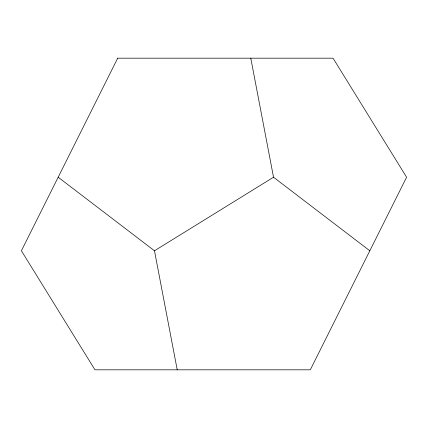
<?xml version="1.0" encoding="UTF-8"?>
<svg xmlns="http://www.w3.org/2000/svg" width="428" height="428" viewBox="0 0 428 428"><rect width="100%" height="100%" fill="white"/><g stroke="black" fill="none" stroke-linecap="round" stroke-linejoin="round"><path stroke-width="0.64" d="M58.181 177.219L154.481 250.781L273.519 177.219L369.819 250.781M250.781 58.181L273.519 177.219M154.481 250.781L177.219 369.819M117.7 58.181L21.4 250.781L94.968 369.819L310.3 369.819L406.6 177.219L333.032 58.181L117.7 58.181"/></g></svg>
